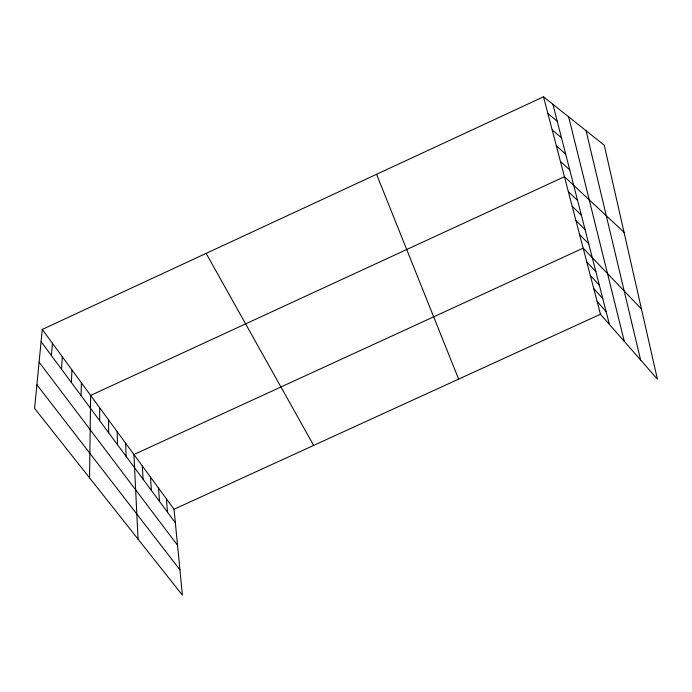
<?xml version="1.0" encoding="UTF-8"?>
<svg xmlns="http://www.w3.org/2000/svg" width="692" height="692" viewBox="0 0 692 692"><rect width="100%" height="100%" fill="white"/><g stroke="black" fill="none" stroke-linecap="round" stroke-linejoin="round"><path stroke-width="1.04" d="M89.545 477.826L90.635 395.426L564.447 176.72L624.054 232.322M81.042 395.539L81.396 382.814M71.397 382.529L71.951 369.917M61.536 369.217L62.289 356.726M51.433 355.593L52.402 343.232M42.281 329.418L34.6 408.401L182.411 595.189L174.038 509.269L42.281 329.418L543.505 96.811L604.272 145.233L657.4 379.138L600.474 314.237L543.505 96.811M174.038 509.269L600.474 314.237M547.891 113.549L557.259 121.282M552.173 129.888L561.515 137.872M556.359 145.856L565.675 154.074M560.451 161.461L569.741 169.895M568.357 191.641L577.595 200.472M572.18 206.233L581.384 215.255M575.917 220.506L585.095 229.709M579.576 234.476L588.728 243.843M641.484 309.056L583.157 248.151L133.928 454.523L138.045 539.12M586.773 261.939L595.855 271.61M590.311 275.433L599.358 285.251M593.771 288.642L602.784 298.589M597.161 301.574L606.14 311.651M36.901 384.778L179.946 569.853M39.098 362.141L177.55 545.279M41.096 341.64L175.353 522.789M206.147 253.376L313.649 445.414M376.56 174.289L458.632 379.104M552.891 104.293L609.418 324.436M568.651 116.853L624.314 341.416M586.072 130.736L640.602 359.978M166.348 498.776L167.542 512.244M158.503 488.059L159.567 501.475M150.484 477.117L151.418 490.481M142.292 465.941L143.088 479.245M125.641 443.209L126.134 456.374M117.173 431.644L117.51 444.74M108.514 419.836L108.696 432.846M99.674 407.761L99.683 420.684"/></g></svg>
